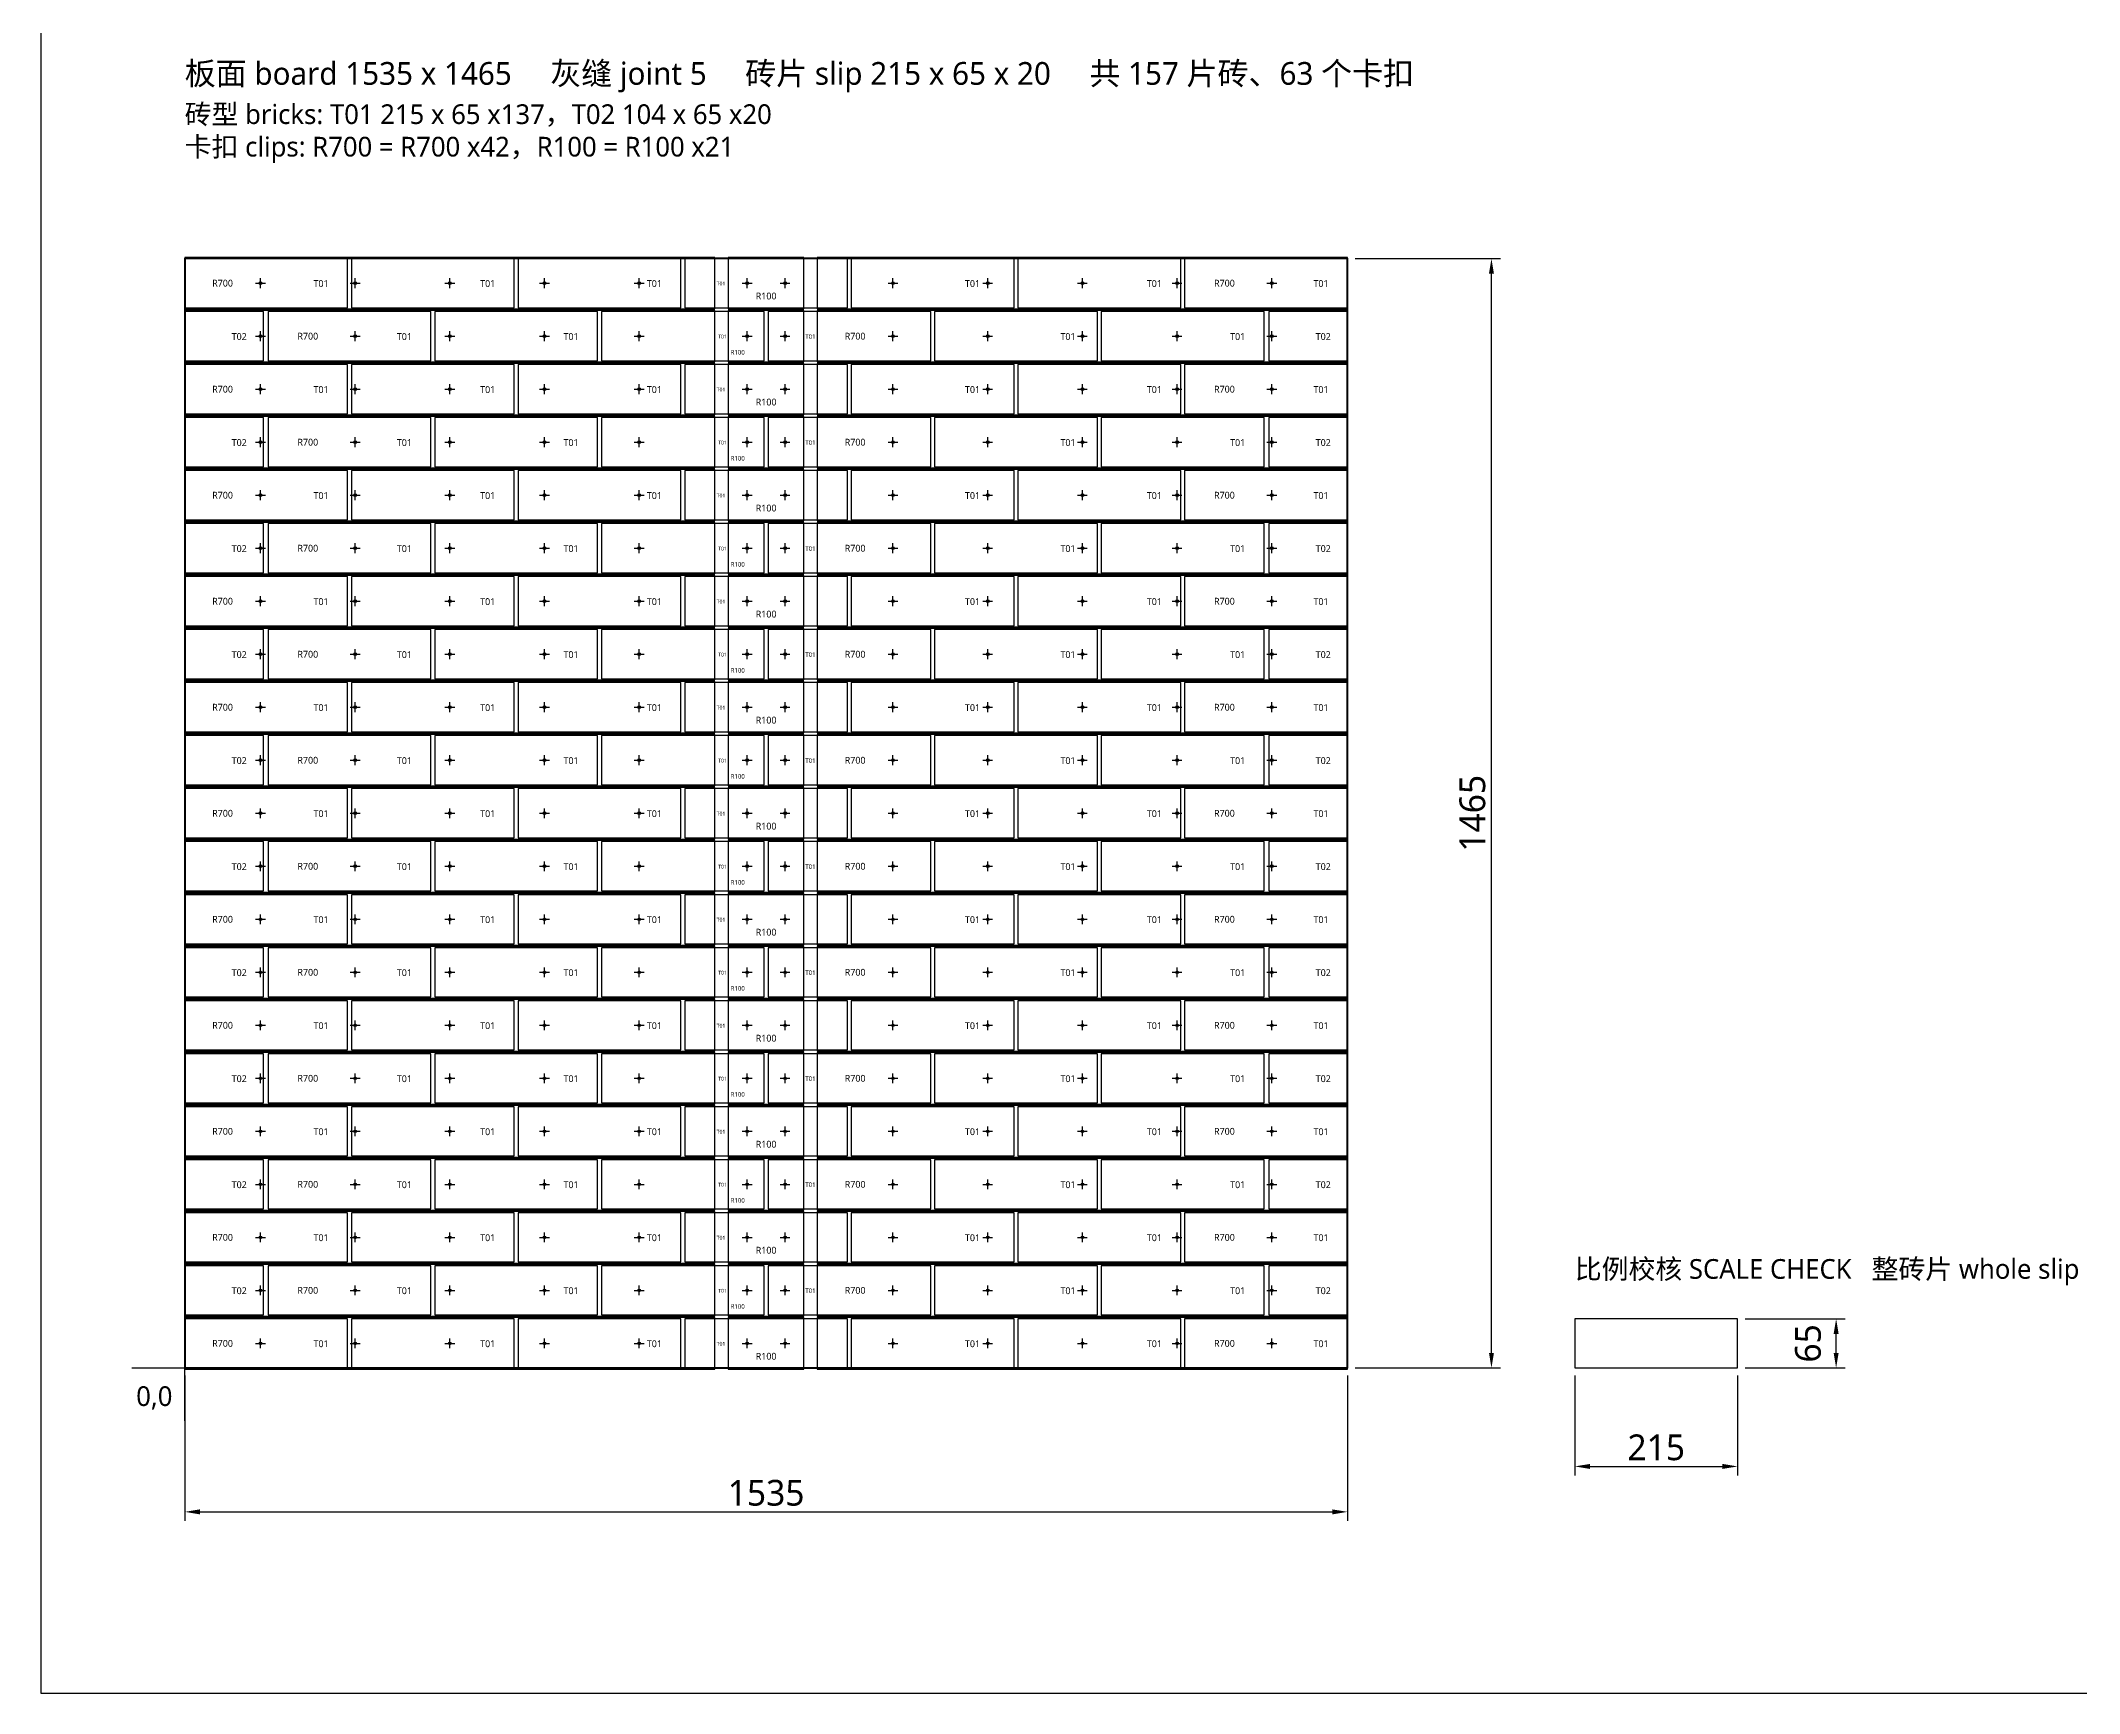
# Model space of a CAD drawing. Header units: millimetres. Extents: x -190 to 7814, y -8114 to 208.
# Drawn here: x -190 to 2501, y -8114 to -5931 of the extents above; entities that cross this region are included whole.
import ezdxf
from ezdxf.enums import TextEntityAlignment as Align

# ---------------------------------------------------------------- set-up
doc = ezdxf.new("R2010")
doc.units = ezdxf.units.MM
for name, color, linetype in [('BOARD', 7, 'Continuous'), ('BORDER', 7, 'Continuous'), ('DIM', 8, 'Continuous'), ('ORIGIN', 1, 'Continuous'), ('P7_CLIP_R100', 30, 'Continuous'), ('P7_CLIP_R700', 5, 'Continuous'), ('P7_HOLE', 1, 'Continuous'), ('P7_SLIP', 7, 'Continuous'), ('P7_TXT_B', 7, 'Continuous'), ('TITLE', 7, 'Continuous')]:
    doc.layers.add(name, color=color, linetype=linetype)
doc.styles.add('CN', font='msyh.ttc')
doc.dimstyles.new('MM', dxfattribs={"dimtxt": 34, "dimasz": 20, "dimexe": 12, "dimexo": 10, "dimgap": 8, "dimtad": 1, "dimdec": 1, "dimdsep": 46, "dimtxsty": 'CN', "dimcen": 2.5, "dimazin": 3, "dimtfac": 1, "dimtmove": 0, "dimatfit": 3})

msp = doc.modelspace()

# ---------------------------------------------------------------- linework, layer by layer
at = {"layer": 'BOARD', "lineweight": 50}
msp.add_lwpolyline([(0, -7684), (1535, -7684), (1535, -6219), (0, -6219)], close=True, dxfattribs=at)
at = {"layer": 'BORDER'}
msp.add_lwpolyline([(-190, -8113.5), (7813.67, -8113.5), (7813.67, 207.69), (-190, 207.69)], close=True, dxfattribs=at)
at = {"layer": 'DIM'}
msp.add_lwpolyline([(1835, -7684), (2050, -7684), (2050, -7619), (1835, -7619)], close=True, dxfattribs=at)
at = {"layer": 'ORIGIN'}
for p, q in [((0, -7754), (0, -7594)), ((-70, -7684), (90, -7684))]:
    msp.add_line(p, q, dxfattribs=at)
at = {"layer": 'P7_CLIP_R100'}
for points in [[(717.5, -6285.5), (817.5, -6285.5), (817.5, -6217.5), (717.5, -6217.5)], [(717.5, -6355.5), (817.5, -6355.5), (817.5, -6287.5), (717.5, -6287.5)], [(717.5, -6425.5), (817.5, -6425.5), (817.5, -6357.5), (717.5, -6357.5)], [(717.5, -6495.5), (817.5, -6495.5), (817.5, -6427.5), (717.5, -6427.5)], [(717.5, -6565.5), (817.5, -6565.5), (817.5, -6497.5), (717.5, -6497.5)], [(717.5, -6635.5), (817.5, -6635.5), (817.5, -6567.5), (717.5, -6567.5)], [(717.5, -6705.5), (817.5, -6705.5), (817.5, -6637.5), (717.5, -6637.5)], [(717.5, -6775.5), (817.5, -6775.5), (817.5, -6707.5), (717.5, -6707.5)], [(717.5, -6845.5), (817.5, -6845.5), (817.5, -6777.5), (717.5, -6777.5)], [(717.5, -6915.5), (817.5, -6915.5), (817.5, -6847.5), (717.5, -6847.5)], [(717.5, -6985.5), (817.5, -6985.5), (817.5, -6917.5), (717.5, -6917.5)], [(717.5, -7055.5), (817.5, -7055.5), (817.5, -6987.5), (717.5, -6987.5)], [(717.5, -7125.5), (817.5, -7125.5), (817.5, -7057.5), (717.5, -7057.5)], [(717.5, -7195.5), (817.5, -7195.5), (817.5, -7127.5), (717.5, -7127.5)], [(717.5, -7265.5), (817.5, -7265.5), (817.5, -7197.5), (717.5, -7197.5)], [(717.5, -7335.5), (817.5, -7335.5), (817.5, -7267.5), (717.5, -7267.5)], [(717.5, -7405.5), (817.5, -7405.5), (817.5, -7337.5), (717.5, -7337.5)], [(717.5, -7475.5), (817.5, -7475.5), (817.5, -7407.5), (717.5, -7407.5)], [(717.5, -7545.5), (817.5, -7545.5), (817.5, -7477.5), (717.5, -7477.5)], [(717.5, -7615.5), (817.5, -7615.5), (817.5, -7547.5), (717.5, -7547.5)], [(717.5, -7685.5), (817.5, -7685.5), (817.5, -7617.5), (717.5, -7617.5)]]:
    msp.add_lwpolyline(points, close=True, dxfattribs=at)
at = {"layer": 'P7_CLIP_R700'}
for points in [[(0, -6285.5), (700, -6285.5), (700, -6217.5), (0, -6217.5)], [(835, -6285.5), (1535, -6285.5), (1535, -6217.5), (835, -6217.5)], [(0, -6355.5), (700, -6355.5), (700, -6287.5), (0, -6287.5)], [(835, -6355.5), (1535, -6355.5), (1535, -6287.5), (835, -6287.5)], [(0, -6425.5), (700, -6425.5), (700, -6357.5), (0, -6357.5)], [(835, -6425.5), (1535, -6425.5), (1535, -6357.5), (835, -6357.5)], [(0, -6495.5), (700, -6495.5), (700, -6427.5), (0, -6427.5)], [(835, -6495.5), (1535, -6495.5), (1535, -6427.5), (835, -6427.5)], [(0, -6565.5), (700, -6565.5), (700, -6497.5), (0, -6497.5)], [(835, -6565.5), (1535, -6565.5), (1535, -6497.5), (835, -6497.5)], [(0, -6635.5), (700, -6635.5), (700, -6567.5), (0, -6567.5)], [(835, -6635.5), (1535, -6635.5), (1535, -6567.5), (835, -6567.5)], [(0, -6705.5), (700, -6705.5), (700, -6637.5), (0, -6637.5)], [(835, -6705.5), (1535, -6705.5), (1535, -6637.5), (835, -6637.5)], [(0, -6775.5), (700, -6775.5), (700, -6707.5), (0, -6707.5)], [(835, -6775.5), (1535, -6775.5), (1535, -6707.5), (835, -6707.5)], [(0, -6845.5), (700, -6845.5), (700, -6777.5), (0, -6777.5)], [(835, -6845.5), (1535, -6845.5), (1535, -6777.5), (835, -6777.5)], [(0, -6915.5), (700, -6915.5), (700, -6847.5), (0, -6847.5)], [(835, -6915.5), (1535, -6915.5), (1535, -6847.5), (835, -6847.5)], [(0, -6985.5), (700, -6985.5), (700, -6917.5), (0, -6917.5)], [(835, -6985.5), (1535, -6985.5), (1535, -6917.5), (835, -6917.5)], [(0, -7055.5), (700, -7055.5), (700, -6987.5), (0, -6987.5)], [(835, -7055.5), (1535, -7055.5), (1535, -6987.5), (835, -6987.5)], [(0, -7125.5), (700, -7125.5), (700, -7057.5), (0, -7057.5)], [(835, -7125.5), (1535, -7125.5), (1535, -7057.5), (835, -7057.5)], [(0, -7195.5), (700, -7195.5), (700, -7127.5), (0, -7127.5)], [(835, -7195.5), (1535, -7195.5), (1535, -7127.5), (835, -7127.5)], [(0, -7265.5), (700, -7265.5), (700, -7197.5), (0, -7197.5)], [(835, -7265.5), (1535, -7265.5), (1535, -7197.5), (835, -7197.5)], [(0, -7335.5), (700, -7335.5), (700, -7267.5), (0, -7267.5)], [(835, -7335.5), (1535, -7335.5), (1535, -7267.5), (835, -7267.5)], [(0, -7405.5), (700, -7405.5), (700, -7337.5), (0, -7337.5)], [(835, -7405.5), (1535, -7405.5), (1535, -7337.5), (835, -7337.5)], [(0, -7475.5), (700, -7475.5), (700, -7407.5), (0, -7407.5)], [(835, -7475.5), (1535, -7475.5), (1535, -7407.5), (835, -7407.5)], [(0, -7545.5), (700, -7545.5), (700, -7477.5), (0, -7477.5)], [(835, -7545.5), (1535, -7545.5), (1535, -7477.5), (835, -7477.5)], [(0, -7615.5), (700, -7615.5), (700, -7547.5), (0, -7547.5)], [(835, -7615.5), (1535, -7615.5), (1535, -7547.5), (835, -7547.5)], [(0, -7685.5), (700, -7685.5), (700, -7617.5), (0, -7617.5)], [(835, -7685.5), (1535, -7685.5), (1535, -7617.5), (835, -7617.5)]]:
    msp.add_lwpolyline(points, close=True, dxfattribs=at)
at = {"layer": 'P7_HOLE'}
for p, q in [((93.5, -6251.5), (106.5, -6251.5)), ((100, -6258), (100, -6245)), ((218.5, -6251.5), (231.5, -6251.5)), ((225, -6258), (225, -6245)), ((343.5, -6251.5), (356.5, -6251.5)), ((350, -6258), (350, -6245)), ((468.5, -6251.5), (481.5, -6251.5)), ((475, -6258), (475, -6245)), ((593.5, -6251.5), (606.5, -6251.5)), ((600, -6258), (600, -6245)), ((736, -6251.5), (749, -6251.5)), ((742.5, -6258), (742.5, -6245)), ((786, -6251.5), (799, -6251.5)), ((792.5, -6258), (792.5, -6245)), ((928.5, -6251.5), (941.5, -6251.5)), ((935, -6258), (935, -6245)), ((1053.5, -6251.5), (1066.5, -6251.5)), ((1060, -6258), (1060, -6245)), ((1178.5, -6251.5), (1191.5, -6251.5)), ((1185, -6258), (1185, -6245)), ((1303.5, -6251.5), (1316.5, -6251.5)), ((1310, -6258), (1310, -6245)), ((1428.5, -6251.5), (1441.5, -6251.5)), ((1435, -6258), (1435, -6245)), ((93.5, -6321.5), (106.5, -6321.5)), ((100, -6328), (100, -6315)), ((218.5, -6321.5), (231.5, -6321.5)), ((225, -6328), (225, -6315)), ((343.5, -6321.5), (356.5, -6321.5)), ((350, -6328), (350, -6315)), ((468.5, -6321.5), (481.5, -6321.5)), ((475, -6328), (475, -6315)), ((593.5, -6321.5), (606.5, -6321.5)), ((600, -6328), (600, -6315)), ((736, -6321.5), (749, -6321.5)), ((742.5, -6328), (742.5, -6315)), ((786, -6321.5), (799, -6321.5)), ((792.5, -6328), (792.5, -6315)), ((928.5, -6321.5), (941.5, -6321.5)), ((935, -6328), (935, -6315)), ((1053.5, -6321.5), (1066.5, -6321.5)), ((1060, -6328), (1060, -6315)), ((1178.5, -6321.5), (1191.5, -6321.5)), ((1185, -6328), (1185, -6315)), ((1303.5, -6321.5), (1316.5, -6321.5)), ((1310, -6328), (1310, -6315)), ((1428.5, -6321.5), (1441.5, -6321.5)), ((1435, -6328), (1435, -6315)), ((93.5, -6391.5), (106.5, -6391.5)), ((100, -6398), (100, -6385)), ((218.5, -6391.5), (231.5, -6391.5)), ((225, -6398), (225, -6385)), ((343.5, -6391.5), (356.5, -6391.5)), ((350, -6398), (350, -6385)), ((468.5, -6391.5), (481.5, -6391.5)), ((475, -6398), (475, -6385)), ((593.5, -6391.5), (606.5, -6391.5)), ((600, -6398), (600, -6385)), ((736, -6391.5), (749, -6391.5)), ((742.5, -6398), (742.5, -6385)), ((786, -6391.5), (799, -6391.5)), ((792.5, -6398), (792.5, -6385)), ((928.5, -6391.5), (941.5, -6391.5)), ((935, -6398), (935, -6385)), ((1053.5, -6391.5), (1066.5, -6391.5)), ((1060, -6398), (1060, -6385)), ((1178.5, -6391.5), (1191.5, -6391.5)), ((1185, -6398), (1185, -6385)), ((1303.5, -6391.5), (1316.5, -6391.5)), ((1310, -6398), (1310, -6385)), ((1428.5, -6391.5), (1441.5, -6391.5)), ((1435, -6398), (1435, -6385)), ((100, -6468), (100, -6455)), ((225, -6468), (225, -6455)), ((350, -6468), (350, -6455)), ((475, -6468), (475, -6455)), ((600, -6468), (600, -6455)), ((742.5, -6468), (742.5, -6455)), ((792.5, -6468), (792.5, -6455)), ((935, -6468), (935, -6455)), ((1060, -6468), (1060, -6455)), ((1185, -6468), (1185, -6455)), ((1310, -6468), (1310, -6455)), ((1435, -6468), (1435, -6455)), ((93.5, -6461.5), (106.5, -6461.5)), ((218.5, -6461.5), (231.5, -6461.5)), ((343.5, -6461.5), (356.5, -6461.5)), ((468.5, -6461.5), (481.5, -6461.5)), ((593.5, -6461.5), (606.5, -6461.5)), ((736, -6461.5), (749, -6461.5)), ((786, -6461.5), (799, -6461.5)), ((928.5, -6461.5), (941.5, -6461.5)), ((1053.5, -6461.5), (1066.5, -6461.5)), ((1178.5, -6461.5), (1191.5, -6461.5)), ((1303.5, -6461.5), (1316.5, -6461.5)), ((1428.5, -6461.5), (1441.5, -6461.5)), ((93.5, -6531.5), (106.5, -6531.5)), ((100, -6538), (100, -6525)), ((218.5, -6531.5), (231.5, -6531.5)), ((225, -6538), (225, -6525)), ((343.5, -6531.5), (356.5, -6531.5)), ((350, -6538), (350, -6525)), ((468.5, -6531.5), (481.5, -6531.5)), ((475, -6538), (475, -6525)), ((593.5, -6531.5), (606.5, -6531.5)), ((600, -6538), (600, -6525)), ((736, -6531.5), (749, -6531.5)), ((742.5, -6538), (742.5, -6525)), ((786, -6531.5), (799, -6531.5)), ((792.5, -6538), (792.5, -6525)), ((928.5, -6531.5), (941.5, -6531.5)), ((935, -6538), (935, -6525)), ((1053.5, -6531.5), (1066.5, -6531.5)), ((1060, -6538), (1060, -6525)), ((1178.5, -6531.5), (1191.5, -6531.5)), ((1185, -6538), (1185, -6525)), ((1303.5, -6531.5), (1316.5, -6531.5)), ((1310, -6538), (1310, -6525)), ((1428.5, -6531.5), (1441.5, -6531.5)), ((1435, -6538), (1435, -6525)), ((93.5, -6601.5), (106.5, -6601.5)), ((100, -6608), (100, -6595)), ((218.5, -6601.5), (231.5, -6601.5)), ((225, -6608), (225, -6595)), ((343.5, -6601.5), (356.5, -6601.5)), ((350, -6608), (350, -6595)), ((468.5, -6601.5), (481.5, -6601.5)), ((475, -6608), (475, -6595)), ((593.5, -6601.5), (606.5, -6601.5)), ((600, -6608), (600, -6595)), ((736, -6601.5), (749, -6601.5)), ((742.5, -6608), (742.5, -6595)), ((786, -6601.5), (799, -6601.5)), ((792.5, -6608), (792.5, -6595)), ((928.5, -6601.5), (941.5, -6601.5)), ((935, -6608), (935, -6595)), ((1053.5, -6601.5), (1066.5, -6601.5)), ((1060, -6608), (1060, -6595)), ((1178.5, -6601.5), (1191.5, -6601.5)), ((1185, -6608), (1185, -6595)), ((1303.5, -6601.5), (1316.5, -6601.5)), ((1310, -6608), (1310, -6595)), ((1428.5, -6601.5), (1441.5, -6601.5)), ((1435, -6608), (1435, -6595)), ((93.5, -6671.5), (106.5, -6671.5)), ((100, -6678), (100, -6665)), ((218.5, -6671.5), (231.5, -6671.5)), ((225, -6678), (225, -6665)), ((343.5, -6671.5), (356.5, -6671.5)), ((350, -6678), (350, -6665)), ((468.5, -6671.5), (481.5, -6671.5)), ((475, -6678), (475, -6665)), ((593.5, -6671.5), (606.5, -6671.5)), ((600, -6678), (600, -6665)), ((736, -6671.5), (749, -6671.5)), ((742.5, -6678), (742.5, -6665)), ((786, -6671.5), (799, -6671.5)), ((792.5, -6678), (792.5, -6665)), ((928.5, -6671.5), (941.5, -6671.5)), ((935, -6678), (935, -6665)), ((1053.5, -6671.5), (1066.5, -6671.5)), ((1060, -6678), (1060, -6665)), ((1178.5, -6671.5), (1191.5, -6671.5)), ((1185, -6678), (1185, -6665)), ((1303.5, -6671.5), (1316.5, -6671.5)), ((1310, -6678), (1310, -6665)), ((1428.5, -6671.5), (1441.5, -6671.5)), ((1435, -6678), (1435, -6665)), ((93.5, -6741.5), (106.5, -6741.5)), ((100, -6748), (100, -6735)), ((218.5, -6741.5), (231.5, -6741.5)), ((225, -6748), (225, -6735)), ((343.5, -6741.5), (356.5, -6741.5)), ((350, -6748), (350, -6735)), ((468.5, -6741.5), (481.5, -6741.5)), ((475, -6748), (475, -6735)), ((593.5, -6741.5), (606.5, -6741.5)), ((600, -6748), (600, -6735)), ((736, -6741.5), (749, -6741.5)), ((742.5, -6748), (742.5, -6735)), ((786, -6741.5), (799, -6741.5)), ((792.5, -6748), (792.5, -6735)), ((928.5, -6741.5), (941.5, -6741.5)), ((935, -6748), (935, -6735)), ((1053.5, -6741.5), (1066.5, -6741.5)), ((1060, -6748), (1060, -6735)), ((1178.5, -6741.5), (1191.5, -6741.5)), ((1185, -6748), (1185, -6735)), ((1303.5, -6741.5), (1316.5, -6741.5)), ((1310, -6748), (1310, -6735)), ((1428.5, -6741.5), (1441.5, -6741.5)), ((1435, -6748), (1435, -6735)), ((100, -6818), (100, -6805)), ((225, -6818), (225, -6805)), ((350, -6818), (350, -6805)), ((475, -6818), (475, -6805)), ((600, -6818), (600, -6805)), ((742.5, -6818), (742.5, -6805)), ((792.5, -6818), (792.5, -6805)), ((935, -6818), (935, -6805)), ((1060, -6818), (1060, -6805)), ((1185, -6818), (1185, -6805)), ((1310, -6818), (1310, -6805)), ((1435, -6818), (1435, -6805)), ((93.5, -6811.5), (106.5, -6811.5)), ((218.5, -6811.5), (231.5, -6811.5)), ((343.5, -6811.5), (356.5, -6811.5)), ((468.5, -6811.5), (481.5, -6811.5)), ((593.5, -6811.5), (606.5, -6811.5)), ((736, -6811.5), (749, -6811.5)), ((786, -6811.5), (799, -6811.5)), ((928.5, -6811.5), (941.5, -6811.5)), ((1053.5, -6811.5), (1066.5, -6811.5)), ((1178.5, -6811.5), (1191.5, -6811.5)), ((1303.5, -6811.5), (1316.5, -6811.5)), ((1428.5, -6811.5), (1441.5, -6811.5)), ((93.5, -6881.5), (106.5, -6881.5)), ((100, -6888), (100, -6875)), ((218.5, -6881.5), (231.5, -6881.5)), ((225, -6888), (225, -6875)), ((343.5, -6881.5), (356.5, -6881.5)), ((350, -6888), (350, -6875)), ((468.5, -6881.5), (481.5, -6881.5)), ((475, -6888), (475, -6875)), ((593.5, -6881.5), (606.5, -6881.5)), ((600, -6888), (600, -6875)), ((736, -6881.5), (749, -6881.5)), ((742.5, -6888), (742.5, -6875)), ((786, -6881.5), (799, -6881.5)), ((792.5, -6888), (792.5, -6875)), ((928.5, -6881.5), (941.5, -6881.5)), ((935, -6888), (935, -6875)), ((1053.5, -6881.5), (1066.5, -6881.5)), ((1060, -6888), (1060, -6875)), ((1178.5, -6881.5), (1191.5, -6881.5)), ((1185, -6888), (1185, -6875)), ((1303.5, -6881.5), (1316.5, -6881.5)), ((1310, -6888), (1310, -6875)), ((1428.5, -6881.5), (1441.5, -6881.5)), ((1435, -6888), (1435, -6875)), ((93.5, -6951.5), (106.5, -6951.5)), ((100, -6958), (100, -6945)), ((218.5, -6951.5), (231.5, -6951.5)), ((225, -6958), (225, -6945)), ((343.5, -6951.5), (356.5, -6951.5)), ((350, -6958), (350, -6945)), ((468.5, -6951.5), (481.5, -6951.5)), ((475, -6958), (475, -6945)), ((593.5, -6951.5), (606.5, -6951.5)), ((600, -6958), (600, -6945)), ((736, -6951.5), (749, -6951.5)), ((742.5, -6958), (742.5, -6945)), ((786, -6951.5), (799, -6951.5)), ((792.5, -6958), (792.5, -6945)), ((928.5, -6951.5), (941.5, -6951.5)), ((935, -6958), (935, -6945)), ((1053.5, -6951.5), (1066.5, -6951.5)), ((1060, -6958), (1060, -6945)), ((1178.5, -6951.5), (1191.5, -6951.5)), ((1185, -6958), (1185, -6945)), ((1303.5, -6951.5), (1316.5, -6951.5)), ((1310, -6958), (1310, -6945)), ((1428.5, -6951.5), (1441.5, -6951.5)), ((1435, -6958), (1435, -6945)), ((93.5, -7021.5), (106.5, -7021.5)), ((100, -7028), (100, -7015)), ((218.5, -7021.5), (231.5, -7021.5)), ((225, -7028), (225, -7015)), ((343.5, -7021.5), (356.5, -7021.5)), ((350, -7028), (350, -7015)), ((468.5, -7021.5), (481.5, -7021.5)), ((475, -7028), (475, -7015)), ((593.5, -7021.5), (606.5, -7021.5)), ((600, -7028), (600, -7015)), ((736, -7021.5), (749, -7021.5)), ((742.5, -7028), (742.5, -7015)), ((786, -7021.5), (799, -7021.5)), ((792.5, -7028), (792.5, -7015)), ((928.5, -7021.5), (941.5, -7021.5)), ((935, -7028), (935, -7015)), ((1053.5, -7021.5), (1066.5, -7021.5)), ((1060, -7028), (1060, -7015)), ((1178.5, -7021.5), (1191.5, -7021.5)), ((1185, -7028), (1185, -7015)), ((1303.5, -7021.5), (1316.5, -7021.5)), ((1310, -7028), (1310, -7015)), ((1428.5, -7021.5), (1441.5, -7021.5)), ((1435, -7028), (1435, -7015)), ((93.5, -7091.5), (106.5, -7091.5)), ((100, -7098), (100, -7085)), ((218.5, -7091.5), (231.5, -7091.5)), ((225, -7098), (225, -7085)), ((343.5, -7091.5), (356.5, -7091.5)), ((350, -7098), (350, -7085)), ((468.5, -7091.5), (481.5, -7091.5)), ((475, -7098), (475, -7085)), ((593.5, -7091.5), (606.5, -7091.5)), ((600, -7098), (600, -7085)), ((736, -7091.5), (749, -7091.5)), ((742.5, -7098), (742.5, -7085)), ((786, -7091.5), (799, -7091.5)), ((792.5, -7098), (792.5, -7085)), ((928.5, -7091.5), (941.5, -7091.5)), ((935, -7098), (935, -7085)), ((1053.5, -7091.5), (1066.5, -7091.5)), ((1060, -7098), (1060, -7085)), ((1178.5, -7091.5), (1191.5, -7091.5)), ((1185, -7098), (1185, -7085)), ((1303.5, -7091.5), (1316.5, -7091.5)), ((1310, -7098), (1310, -7085)), ((1428.5, -7091.5), (1441.5, -7091.5)), ((1435, -7098), (1435, -7085)), ((100, -7168), (100, -7155)), ((225, -7168), (225, -7155)), ((350, -7168), (350, -7155)), ((475, -7168), (475, -7155)), ((600, -7168), (600, -7155)), ((742.5, -7168), (742.5, -7155)), ((792.5, -7168), (792.5, -7155)), ((935, -7168), (935, -7155)), ((1060, -7168), (1060, -7155)), ((1185, -7168), (1185, -7155)), ((1310, -7168), (1310, -7155)), ((1435, -7168), (1435, -7155)), ((93.5, -7161.5), (106.5, -7161.5)), ((218.5, -7161.5), (231.5, -7161.5)), ((343.5, -7161.5), (356.5, -7161.5)), ((468.5, -7161.5), (481.5, -7161.5)), ((593.5, -7161.5), (606.5, -7161.5)), ((736, -7161.5), (749, -7161.5)), ((786, -7161.5), (799, -7161.5)), ((928.5, -7161.5), (941.5, -7161.5)), ((1053.5, -7161.5), (1066.5, -7161.5)), ((1178.5, -7161.5), (1191.5, -7161.5)), ((1303.5, -7161.5), (1316.5, -7161.5)), ((1428.5, -7161.5), (1441.5, -7161.5)), ((93.5, -7231.5), (106.5, -7231.5)), ((100, -7238), (100, -7225)), ((218.5, -7231.5), (231.5, -7231.5)), ((225, -7238), (225, -7225)), ((343.5, -7231.5), (356.5, -7231.5)), ((350, -7238), (350, -7225)), ((468.5, -7231.5), (481.5, -7231.5)), ((475, -7238), (475, -7225)), ((593.5, -7231.5), (606.5, -7231.5)), ((600, -7238), (600, -7225)), ((736, -7231.5), (749, -7231.5)), ((742.5, -7238), (742.5, -7225)), ((786, -7231.5), (799, -7231.5)), ((792.5, -7238), (792.5, -7225)), ((928.5, -7231.5), (941.5, -7231.5)), ((935, -7238), (935, -7225)), ((1053.5, -7231.5), (1066.5, -7231.5)), ((1060, -7238), (1060, -7225)), ((1178.5, -7231.5), (1191.5, -7231.5)), ((1185, -7238), (1185, -7225)), ((1303.5, -7231.5), (1316.5, -7231.5)), ((1310, -7238), (1310, -7225)), ((1428.5, -7231.5), (1441.5, -7231.5)), ((1435, -7238), (1435, -7225)), ((93.5, -7301.5), (106.5, -7301.5)), ((100, -7308), (100, -7295)), ((218.5, -7301.5), (231.5, -7301.5)), ((225, -7308), (225, -7295)), ((343.5, -7301.5), (356.5, -7301.5)), ((350, -7308), (350, -7295)), ((468.5, -7301.5), (481.5, -7301.5)), ((475, -7308), (475, -7295)), ((593.5, -7301.5), (606.5, -7301.5)), ((600, -7308), (600, -7295)), ((736, -7301.5), (749, -7301.5)), ((742.5, -7308), (742.5, -7295)), ((786, -7301.5), (799, -7301.5)), ((792.5, -7308), (792.5, -7295)), ((928.5, -7301.5), (941.5, -7301.5)), ((935, -7308), (935, -7295)), ((1053.5, -7301.5), (1066.5, -7301.5)), ((1060, -7308), (1060, -7295)), ((1178.5, -7301.5), (1191.5, -7301.5)), ((1185, -7308), (1185, -7295)), ((1303.5, -7301.5), (1316.5, -7301.5)), ((1310, -7308), (1310, -7295)), ((1428.5, -7301.5), (1441.5, -7301.5)), ((1435, -7308), (1435, -7295)), ((93.5, -7371.5), (106.5, -7371.5)), ((100, -7378), (100, -7365)), ((218.5, -7371.5), (231.5, -7371.5)), ((225, -7378), (225, -7365)), ((343.5, -7371.5), (356.5, -7371.5)), ((350, -7378), (350, -7365)), ((468.5, -7371.5), (481.5, -7371.5)), ((475, -7378), (475, -7365)), ((593.5, -7371.5), (606.5, -7371.5)), ((600, -7378), (600, -7365)), ((736, -7371.5), (749, -7371.5)), ((742.5, -7378), (742.5, -7365)), ((786, -7371.5), (799, -7371.5)), ((792.5, -7378), (792.5, -7365)), ((928.5, -7371.5), (941.5, -7371.5)), ((935, -7378), (935, -7365)), ((1053.5, -7371.5), (1066.5, -7371.5)), ((1060, -7378), (1060, -7365)), ((1178.5, -7371.5), (1191.5, -7371.5)), ((1185, -7378), (1185, -7365)), ((1303.5, -7371.5), (1316.5, -7371.5)), ((1310, -7378), (1310, -7365)), ((1428.5, -7371.5), (1441.5, -7371.5)), ((1435, -7378), (1435, -7365)), ((93.5, -7441.5), (106.5, -7441.5)), ((100, -7448), (100, -7435)), ((218.5, -7441.5), (231.5, -7441.5)), ((225, -7448), (225, -7435)), ((343.5, -7441.5), (356.5, -7441.5)), ((350, -7448), (350, -7435)), ((468.5, -7441.5), (481.5, -7441.5)), ((475, -7448), (475, -7435)), ((593.5, -7441.5), (606.5, -7441.5)), ((600, -7448), (600, -7435)), ((736, -7441.5), (749, -7441.5)), ((742.5, -7448), (742.5, -7435)), ((786, -7441.5), (799, -7441.5)), ((792.5, -7448), (792.5, -7435)), ((928.5, -7441.5), (941.5, -7441.5)), ((935, -7448), (935, -7435)), ((1053.5, -7441.5), (1066.5, -7441.5)), ((1060, -7448), (1060, -7435)), ((1178.5, -7441.5), (1191.5, -7441.5)), ((1185, -7448), (1185, -7435)), ((1303.5, -7441.5), (1316.5, -7441.5)), ((1310, -7448), (1310, -7435)), ((1428.5, -7441.5), (1441.5, -7441.5)), ((1435, -7448), (1435, -7435)), ((100, -7518), (100, -7505)), ((225, -7518), (225, -7505)), ((350, -7518), (350, -7505)), ((475, -7518), (475, -7505)), ((600, -7518), (600, -7505)), ((742.5, -7518), (742.5, -7505)), ((792.5, -7518), (792.5, -7505)), ((935, -7518), (935, -7505)), ((1060, -7518), (1060, -7505)), ((1185, -7518), (1185, -7505)), ((1310, -7518), (1310, -7505)), ((1435, -7518), (1435, -7505)), ((93.5, -7511.5), (106.5, -7511.5)), ((218.5, -7511.5), (231.5, -7511.5)), ((343.5, -7511.5), (356.5, -7511.5)), ((468.5, -7511.5), (481.5, -7511.5)), ((593.5, -7511.5), (606.5, -7511.5)), ((736, -7511.5), (749, -7511.5)), ((786, -7511.5), (799, -7511.5)), ((928.5, -7511.5), (941.5, -7511.5)), ((1053.5, -7511.5), (1066.5, -7511.5)), ((1178.5, -7511.5), (1191.5, -7511.5)), ((1303.5, -7511.5), (1316.5, -7511.5)), ((1428.5, -7511.5), (1441.5, -7511.5)), ((93.5, -7581.5), (106.5, -7581.5)), ((100, -7588), (100, -7575)), ((218.5, -7581.5), (231.5, -7581.5)), ((225, -7588), (225, -7575)), ((343.5, -7581.5), (356.5, -7581.5)), ((350, -7588), (350, -7575)), ((468.5, -7581.5), (481.5, -7581.5)), ((475, -7588), (475, -7575)), ((593.5, -7581.5), (606.5, -7581.5)), ((600, -7588), (600, -7575)), ((736, -7581.5), (749, -7581.5)), ((742.5, -7588), (742.5, -7575)), ((786, -7581.5), (799, -7581.5)), ((792.5, -7588), (792.5, -7575)), ((928.5, -7581.5), (941.5, -7581.5)), ((935, -7588), (935, -7575)), ((1053.5, -7581.5), (1066.5, -7581.5)), ((1060, -7588), (1060, -7575)), ((1178.5, -7581.5), (1191.5, -7581.5)), ((1185, -7588), (1185, -7575)), ((1303.5, -7581.5), (1316.5, -7581.5)), ((1310, -7588), (1310, -7575)), ((1428.5, -7581.5), (1441.5, -7581.5)), ((1435, -7588), (1435, -7575)), ((93.5, -7651.5), (106.5, -7651.5)), ((100, -7658), (100, -7645)), ((218.5, -7651.5), (231.5, -7651.5)), ((225, -7658), (225, -7645)), ((343.5, -7651.5), (356.5, -7651.5)), ((350, -7658), (350, -7645)), ((468.5, -7651.5), (481.5, -7651.5)), ((475, -7658), (475, -7645)), ((593.5, -7651.5), (606.5, -7651.5)), ((600, -7658), (600, -7645)), ((736, -7651.5), (749, -7651.5)), ((742.5, -7658), (742.5, -7645)), ((786, -7651.5), (799, -7651.5)), ((792.5, -7658), (792.5, -7645)), ((928.5, -7651.5), (941.5, -7651.5)), ((935, -7658), (935, -7645)), ((1053.5, -7651.5), (1066.5, -7651.5)), ((1060, -7658), (1060, -7645)), ((1178.5, -7651.5), (1191.5, -7651.5)), ((1185, -7658), (1185, -7645)), ((1303.5, -7651.5), (1316.5, -7651.5)), ((1310, -7658), (1310, -7645)), ((1428.5, -7651.5), (1441.5, -7651.5)), ((1435, -7658), (1435, -7645))]:
    msp.add_line(p, q, dxfattribs=at)
for centre in [(100, -6251.5), (225, -6251.5), (350, -6251.5), (475, -6251.5), (600, -6251.5), (742.5, -6251.5), (792.5, -6251.5), (935, -6251.5), (1060, -6251.5), (1185, -6251.5), (1310, -6251.5), (1435, -6251.5), (100, -6321.5), (225, -6321.5), (350, -6321.5), (475, -6321.5), (600, -6321.5), (742.5, -6321.5), (792.5, -6321.5), (935, -6321.5), (1060, -6321.5), (1185, -6321.5), (1310, -6321.5), (1435, -6321.5), (100, -6391.5), (225, -6391.5), (350, -6391.5), (475, -6391.5), (600, -6391.5), (742.5, -6391.5), (792.5, -6391.5), (935, -6391.5), (1060, -6391.5), (1185, -6391.5), (1310, -6391.5), (1435, -6391.5), (100, -6461.5), (225, -6461.5), (350, -6461.5), (475, -6461.5), (600, -6461.5), (742.5, -6461.5), (792.5, -6461.5), (935, -6461.5), (1060, -6461.5), (1185, -6461.5), (1310, -6461.5), (1435, -6461.5), (100, -6531.5), (225, -6531.5), (350, -6531.5), (475, -6531.5), (600, -6531.5), (742.5, -6531.5), (792.5, -6531.5), (935, -6531.5), (1060, -6531.5), (1185, -6531.5), (1310, -6531.5), (1435, -6531.5), (100, -6601.5), (225, -6601.5), (350, -6601.5), (475, -6601.5), (600, -6601.5), (742.5, -6601.5), (792.5, -6601.5), (935, -6601.5), (1060, -6601.5), (1185, -6601.5), (1310, -6601.5), (1435, -6601.5), (100, -6671.5), (225, -6671.5), (350, -6671.5), (475, -6671.5), (600, -6671.5), (742.5, -6671.5), (792.5, -6671.5), (935, -6671.5), (1060, -6671.5), (1185, -6671.5), (1310, -6671.5), (1435, -6671.5), (100, -6741.5), (225, -6741.5), (350, -6741.5), (475, -6741.5), (600, -6741.5), (742.5, -6741.5), (792.5, -6741.5), (935, -6741.5), (1060, -6741.5), (1185, -6741.5), (1310, -6741.5), (1435, -6741.5), (100, -6811.5), (225, -6811.5), (350, -6811.5), (475, -6811.5), (600, -6811.5), (742.5, -6811.5), (792.5, -6811.5), (935, -6811.5), (1060, -6811.5), (1185, -6811.5), (1310, -6811.5), (1435, -6811.5), (100, -6881.5), (225, -6881.5), (350, -6881.5), (475, -6881.5), (600, -6881.5), (742.5, -6881.5), (792.5, -6881.5), (935, -6881.5), (1060, -6881.5), (1185, -6881.5), (1310, -6881.5), (1435, -6881.5), (100, -6951.5), (225, -6951.5), (350, -6951.5), (475, -6951.5), (600, -6951.5), (742.5, -6951.5), (792.5, -6951.5), (935, -6951.5), (1060, -6951.5), (1185, -6951.5), (1310, -6951.5), (1435, -6951.5), (100, -7021.5), (225, -7021.5), (350, -7021.5), (475, -7021.5), (600, -7021.5), (742.5, -7021.5), (792.5, -7021.5), (935, -7021.5), (1060, -7021.5), (1185, -7021.5), (1310, -7021.5), (1435, -7021.5), (100, -7091.5), (225, -7091.5), (350, -7091.5), (475, -7091.5), (600, -7091.5), (742.5, -7091.5), (792.5, -7091.5), (935, -7091.5), (1060, -7091.5), (1185, -7091.5), (1310, -7091.5), (1435, -7091.5), (100, -7161.5), (225, -7161.5), (350, -7161.5), (475, -7161.5), (600, -7161.5), (742.5, -7161.5), (792.5, -7161.5), (935, -7161.5), (1060, -7161.5), (1185, -7161.5), (1310, -7161.5), (1435, -7161.5), (100, -7231.5), (225, -7231.5), (350, -7231.5), (475, -7231.5), (600, -7231.5), (742.5, -7231.5), (792.5, -7231.5), (935, -7231.5), (1060, -7231.5), (1185, -7231.5), (1310, -7231.5), (1435, -7231.5), (100, -7301.5), (225, -7301.5), (350, -7301.5), (475, -7301.5), (600, -7301.5), (742.5, -7301.5), (792.5, -7301.5), (935, -7301.5), (1060, -7301.5), (1185, -7301.5), (1310, -7301.5), (1435, -7301.5), (100, -7371.5), (225, -7371.5), (350, -7371.5), (475, -7371.5), (600, -7371.5), (742.5, -7371.5), (792.5, -7371.5), (935, -7371.5), (1060, -7371.5), (1185, -7371.5), (1310, -7371.5), (1435, -7371.5), (100, -7441.5), (225, -7441.5), (350, -7441.5), (475, -7441.5), (600, -7441.5), (742.5, -7441.5), (792.5, -7441.5), (935, -7441.5), (1060, -7441.5), (1185, -7441.5), (1310, -7441.5), (1435, -7441.5), (100, -7511.5), (225, -7511.5), (350, -7511.5), (475, -7511.5), (600, -7511.5), (742.5, -7511.5), (792.5, -7511.5), (935, -7511.5), (1060, -7511.5), (1185, -7511.5), (1310, -7511.5), (1435, -7511.5), (100, -7581.5), (225, -7581.5), (350, -7581.5), (475, -7581.5), (600, -7581.5), (742.5, -7581.5), (792.5, -7581.5), (935, -7581.5), (1060, -7581.5), (1185, -7581.5), (1310, -7581.5), (1435, -7581.5), (100, -7651.5), (225, -7651.5), (350, -7651.5), (475, -7651.5), (600, -7651.5), (742.5, -7651.5), (792.5, -7651.5), (935, -7651.5), (1060, -7651.5), (1185, -7651.5), (1310, -7651.5), (1435, -7651.5)]:
    msp.add_circle(centre, 1.75, dxfattribs=at)
at = {"layer": 'P7_SLIP'}
for points in [[(0, -6284), (215, -6284), (215, -6219), (0, -6219)], [(220, -6284), (435, -6284), (435, -6219), (220, -6219)], [(440, -6284), (655, -6284), (655, -6219), (440, -6219)], [(660, -6284), (875, -6284), (875, -6219), (660, -6219)], [(880, -6284), (1095, -6284), (1095, -6219), (880, -6219)], [(1100, -6284), (1315, -6284), (1315, -6219), (1100, -6219)], [(1320, -6284), (1535, -6284), (1535, -6219), (1320, -6219)], [(0, -6354), (104, -6354), (104, -6289), (0, -6289)], [(110, -6354), (325, -6354), (325, -6289), (110, -6289)], [(330, -6354), (545, -6354), (545, -6289), (330, -6289)], [(550, -6354), (765, -6354), (765, -6289), (550, -6289)], [(770, -6354), (985, -6354), (985, -6289), (770, -6289)], [(990, -6354), (1205, -6354), (1205, -6289), (990, -6289)], [(1210, -6354), (1425, -6354), (1425, -6289), (1210, -6289)], [(1431, -6354), (1535, -6354), (1535, -6289), (1431, -6289)], [(0, -6424), (215, -6424), (215, -6359), (0, -6359)], [(220, -6424), (435, -6424), (435, -6359), (220, -6359)], [(440, -6424), (655, -6424), (655, -6359), (440, -6359)], [(660, -6424), (875, -6424), (875, -6359), (660, -6359)], [(880, -6424), (1095, -6424), (1095, -6359), (880, -6359)], [(1100, -6424), (1315, -6424), (1315, -6359), (1100, -6359)], [(1320, -6424), (1535, -6424), (1535, -6359), (1320, -6359)], [(0, -6494), (104, -6494), (104, -6429), (0, -6429)], [(110, -6494), (325, -6494), (325, -6429), (110, -6429)], [(330, -6494), (545, -6494), (545, -6429), (330, -6429)], [(550, -6494), (765, -6494), (765, -6429), (550, -6429)], [(770, -6494), (985, -6494), (985, -6429), (770, -6429)], [(990, -6494), (1205, -6494), (1205, -6429), (990, -6429)], [(1210, -6494), (1425, -6494), (1425, -6429), (1210, -6429)], [(1431, -6494), (1535, -6494), (1535, -6429), (1431, -6429)], [(0, -6564), (215, -6564), (215, -6499), (0, -6499)], [(220, -6564), (435, -6564), (435, -6499), (220, -6499)], [(440, -6564), (655, -6564), (655, -6499), (440, -6499)], [(660, -6564), (875, -6564), (875, -6499), (660, -6499)], [(880, -6564), (1095, -6564), (1095, -6499), (880, -6499)], [(1100, -6564), (1315, -6564), (1315, -6499), (1100, -6499)], [(1320, -6564), (1535, -6564), (1535, -6499), (1320, -6499)], [(0, -6634), (104, -6634), (104, -6569), (0, -6569)], [(110, -6634), (325, -6634), (325, -6569), (110, -6569)], [(330, -6634), (545, -6634), (545, -6569), (330, -6569)], [(550, -6634), (765, -6634), (765, -6569), (550, -6569)], [(770, -6634), (985, -6634), (985, -6569), (770, -6569)], [(990, -6634), (1205, -6634), (1205, -6569), (990, -6569)], [(1210, -6634), (1425, -6634), (1425, -6569), (1210, -6569)], [(1431, -6634), (1535, -6634), (1535, -6569), (1431, -6569)], [(0, -6704), (215, -6704), (215, -6639), (0, -6639)], [(220, -6704), (435, -6704), (435, -6639), (220, -6639)], [(440, -6704), (655, -6704), (655, -6639), (440, -6639)], [(660, -6704), (875, -6704), (875, -6639), (660, -6639)], [(880, -6704), (1095, -6704), (1095, -6639), (880, -6639)], [(1100, -6704), (1315, -6704), (1315, -6639), (1100, -6639)], [(1320, -6704), (1535, -6704), (1535, -6639), (1320, -6639)], [(0, -6774), (104, -6774), (104, -6709), (0, -6709)], [(110, -6774), (325, -6774), (325, -6709), (110, -6709)], [(330, -6774), (545, -6774), (545, -6709), (330, -6709)], [(550, -6774), (765, -6774), (765, -6709), (550, -6709)], [(770, -6774), (985, -6774), (985, -6709), (770, -6709)], [(990, -6774), (1205, -6774), (1205, -6709), (990, -6709)], [(1210, -6774), (1425, -6774), (1425, -6709), (1210, -6709)], [(1431, -6774), (1535, -6774), (1535, -6709), (1431, -6709)], [(0, -6844), (215, -6844), (215, -6779), (0, -6779)], [(220, -6844), (435, -6844), (435, -6779), (220, -6779)], [(440, -6844), (655, -6844), (655, -6779), (440, -6779)], [(660, -6844), (875, -6844), (875, -6779), (660, -6779)], [(880, -6844), (1095, -6844), (1095, -6779), (880, -6779)], [(1100, -6844), (1315, -6844), (1315, -6779), (1100, -6779)], [(1320, -6844), (1535, -6844), (1535, -6779), (1320, -6779)], [(0, -6914), (104, -6914), (104, -6849), (0, -6849)], [(110, -6914), (325, -6914), (325, -6849), (110, -6849)], [(330, -6914), (545, -6914), (545, -6849), (330, -6849)], [(550, -6914), (765, -6914), (765, -6849), (550, -6849)], [(770, -6914), (985, -6914), (985, -6849), (770, -6849)], [(990, -6914), (1205, -6914), (1205, -6849), (990, -6849)], [(1210, -6914), (1425, -6914), (1425, -6849), (1210, -6849)], [(1431, -6914), (1535, -6914), (1535, -6849), (1431, -6849)], [(0, -6984), (215, -6984), (215, -6919), (0, -6919)], [(220, -6984), (435, -6984), (435, -6919), (220, -6919)], [(440, -6984), (655, -6984), (655, -6919), (440, -6919)], [(660, -6984), (875, -6984), (875, -6919), (660, -6919)], [(880, -6984), (1095, -6984), (1095, -6919), (880, -6919)], [(1100, -6984), (1315, -6984), (1315, -6919), (1100, -6919)], [(1320, -6984), (1535, -6984), (1535, -6919), (1320, -6919)], [(0, -7054), (104, -7054), (104, -6989), (0, -6989)], [(110, -7054), (325, -7054), (325, -6989), (110, -6989)], [(330, -7054), (545, -7054), (545, -6989), (330, -6989)], [(550, -7054), (765, -7054), (765, -6989), (550, -6989)], [(770, -7054), (985, -7054), (985, -6989), (770, -6989)], [(990, -7054), (1205, -7054), (1205, -6989), (990, -6989)], [(1210, -7054), (1425, -7054), (1425, -6989), (1210, -6989)], [(1431, -7054), (1535, -7054), (1535, -6989), (1431, -6989)], [(0, -7124), (215, -7124), (215, -7059), (0, -7059)], [(220, -7124), (435, -7124), (435, -7059), (220, -7059)], [(440, -7124), (655, -7124), (655, -7059), (440, -7059)], [(660, -7124), (875, -7124), (875, -7059), (660, -7059)], [(880, -7124), (1095, -7124), (1095, -7059), (880, -7059)], [(1100, -7124), (1315, -7124), (1315, -7059), (1100, -7059)], [(1320, -7124), (1535, -7124), (1535, -7059), (1320, -7059)], [(0, -7194), (104, -7194), (104, -7129), (0, -7129)], [(110, -7194), (325, -7194), (325, -7129), (110, -7129)], [(330, -7194), (545, -7194), (545, -7129), (330, -7129)], [(550, -7194), (765, -7194), (765, -7129), (550, -7129)], [(770, -7194), (985, -7194), (985, -7129), (770, -7129)], [(990, -7194), (1205, -7194), (1205, -7129), (990, -7129)], [(1210, -7194), (1425, -7194), (1425, -7129), (1210, -7129)], [(1431, -7194), (1535, -7194), (1535, -7129), (1431, -7129)], [(0, -7264), (215, -7264), (215, -7199), (0, -7199)], [(220, -7264), (435, -7264), (435, -7199), (220, -7199)], [(440, -7264), (655, -7264), (655, -7199), (440, -7199)], [(660, -7264), (875, -7264), (875, -7199), (660, -7199)], [(880, -7264), (1095, -7264), (1095, -7199), (880, -7199)], [(1100, -7264), (1315, -7264), (1315, -7199), (1100, -7199)], [(1320, -7264), (1535, -7264), (1535, -7199), (1320, -7199)], [(0, -7334), (104, -7334), (104, -7269), (0, -7269)], [(110, -7334), (325, -7334), (325, -7269), (110, -7269)], [(330, -7334), (545, -7334), (545, -7269), (330, -7269)], [(550, -7334), (765, -7334), (765, -7269), (550, -7269)], [(770, -7334), (985, -7334), (985, -7269), (770, -7269)], [(990, -7334), (1205, -7334), (1205, -7269), (990, -7269)], [(1210, -7334), (1425, -7334), (1425, -7269), (1210, -7269)], [(1431, -7334), (1535, -7334), (1535, -7269), (1431, -7269)], [(0, -7404), (215, -7404), (215, -7339), (0, -7339)], [(220, -7404), (435, -7404), (435, -7339), (220, -7339)], [(440, -7404), (655, -7404), (655, -7339), (440, -7339)], [(660, -7404), (875, -7404), (875, -7339), (660, -7339)], [(880, -7404), (1095, -7404), (1095, -7339), (880, -7339)], [(1100, -7404), (1315, -7404), (1315, -7339), (1100, -7339)], [(1320, -7404), (1535, -7404), (1535, -7339), (1320, -7339)], [(0, -7474), (104, -7474), (104, -7409), (0, -7409)], [(110, -7474), (325, -7474), (325, -7409), (110, -7409)], [(330, -7474), (545, -7474), (545, -7409), (330, -7409)], [(550, -7474), (765, -7474), (765, -7409), (550, -7409)], [(770, -7474), (985, -7474), (985, -7409), (770, -7409)], [(990, -7474), (1205, -7474), (1205, -7409), (990, -7409)], [(1210, -7474), (1425, -7474), (1425, -7409), (1210, -7409)], [(1431, -7474), (1535, -7474), (1535, -7409), (1431, -7409)], [(0, -7544), (215, -7544), (215, -7479), (0, -7479)], [(220, -7544), (435, -7544), (435, -7479), (220, -7479)], [(440, -7544), (655, -7544), (655, -7479), (440, -7479)], [(660, -7544), (875, -7544), (875, -7479), (660, -7479)], [(880, -7544), (1095, -7544), (1095, -7479), (880, -7479)], [(1100, -7544), (1315, -7544), (1315, -7479), (1100, -7479)], [(1320, -7544), (1535, -7544), (1535, -7479), (1320, -7479)], [(0, -7614), (104, -7614), (104, -7549), (0, -7549)], [(110, -7614), (325, -7614), (325, -7549), (110, -7549)], [(330, -7614), (545, -7614), (545, -7549), (330, -7549)], [(550, -7614), (765, -7614), (765, -7549), (550, -7549)], [(770, -7614), (985, -7614), (985, -7549), (770, -7549)], [(990, -7614), (1205, -7614), (1205, -7549), (990, -7549)], [(1210, -7614), (1425, -7614), (1425, -7549), (1210, -7549)], [(1431, -7614), (1535, -7614), (1535, -7549), (1431, -7549)], [(0, -7684), (215, -7684), (215, -7619), (0, -7619)], [(220, -7684), (435, -7684), (435, -7619), (220, -7619)], [(440, -7684), (655, -7684), (655, -7619), (440, -7619)], [(660, -7684), (875, -7684), (875, -7619), (660, -7619)], [(880, -7684), (1095, -7684), (1095, -7619), (880, -7619)], [(1100, -7684), (1315, -7684), (1315, -7619), (1100, -7619)], [(1320, -7684), (1535, -7684), (1535, -7619), (1320, -7619)]]:
    msp.add_lwpolyline(points, close=True, dxfattribs=at)

# ---------------------------------------------------------------- texts
at = {"layer": 'DIM', "style": 'CN'}
msp.add_text('比例校核 SCALE CHECK   整砖片 whole slip', height=26, dxfattribs=at).set_placement((1835, -7574), align=Align.BOTTOM_LEFT)
at = {"layer": 'ORIGIN', "style": 'CN'}
msp.add_text('0,0', height=26, dxfattribs=at).set_placement((-64, -7742), align=Align.BOTTOM_LEFT)
at = {"layer": 'P7_CLIP_R100', "style": 'CN'}
for height, p in [(9, (767.5, -6268.5)), (6, (730, -6342.75)), (9, (767.5, -6408.5)), (6, (730, -6482.75)), (9, (767.5, -6548.5)), (6, (730, -6622.75)), (9, (767.5, -6688.5)), (6, (730, -6762.75)), (9, (767.5, -6828.5)), (6, (730, -6902.75)), (9, (767.5, -6968.5)), (6, (730, -7042.75)), (9, (767.5, -7108.5)), (6, (730, -7182.75)), (9, (767.5, -7248.5)), (6, (730, -7322.75)), (9, (767.5, -7388.5)), (6, (730, -7462.75)), (9, (767.5, -7528.5)), (6, (730, -7602.75)), (9, (767.5, -7668.5))]:
    msp.add_text('R100', height=height, dxfattribs=at).set_placement(p, align=Align.MIDDLE_CENTER)
at = {"layer": 'P7_CLIP_R700', "style": 'CN'}
for p in [(50, -6251.5), (1372.5, -6251.5), (162.5, -6321.5), (885, -6321.5), (50, -6391.5), (1372.5, -6391.5), (162.5, -6461.5), (885, -6461.5), (50, -6531.5), (1372.5, -6531.5), (162.5, -6601.5), (885, -6601.5), (50, -6671.5), (1372.5, -6671.5), (162.5, -6741.5), (885, -6741.5), (50, -6811.5), (1372.5, -6811.5), (162.5, -6881.5), (885, -6881.5), (50, -6951.5), (1372.5, -6951.5), (162.5, -7021.5), (885, -7021.5), (50, -7091.5), (1372.5, -7091.5), (162.5, -7161.5), (885, -7161.5), (50, -7231.5), (1372.5, -7231.5), (162.5, -7301.5), (885, -7301.5), (50, -7371.5), (1372.5, -7371.5), (162.5, -7441.5), (885, -7441.5), (50, -7511.5), (1372.5, -7511.5), (162.5, -7581.5), (885, -7581.5), (50, -7651.5), (1372.5, -7651.5)]:
    msp.add_text('R700', height=9, dxfattribs=at).set_placement(p, align=Align.MIDDLE_CENTER)
at = {"layer": 'P7_TXT_B', "style": 'CN'}
for s, height, p in [('T01', 9, (180, -6252)), ('T01', 9, (400, -6252)), ('T01', 9, (620, -6252)), ('T01', 5, (708, -6252)), ('T01', 9, (1040, -6252)), ('T01', 9, (1280, -6252)), ('T01', 9, (1500, -6252)), ('T02', 9, (72, -6322)), ('T01', 9, (290, -6322)), ('T01', 9, (510, -6322)), ('T01', 5, (710, -6322)), ('T01', 6, (826, -6322)), ('T01', 9, (1166, -6322)), ('T01', 9, (1390, -6322)), ('T02', 9, (1503, -6322)), ('T01', 9, (180, -6392)), ('T01', 9, (400, -6392)), ('T01', 9, (620, -6392)), ('T01', 5, (708, -6392)), ('T01', 9, (1040, -6392)), ('T01', 9, (1280, -6392)), ('T01', 9, (1500, -6392)), ('T02', 9, (72, -6462)), ('T01', 9, (290, -6462)), ('T01', 9, (510, -6462)), ('T01', 9, (1166, -6462)), ('T01', 9, (1390, -6462)), ('T02', 9, (1503, -6462)), ('T01', 5, (710, -6462)), ('T01', 6, (826, -6462)), ('T01', 9, (180, -6532)), ('T01', 9, (400, -6532)), ('T01', 9, (620, -6532)), ('T01', 5, (708, -6532)), ('T01', 9, (1040, -6532)), ('T01', 9, (1280, -6532)), ('T01', 9, (1500, -6532)), ('T02', 9, (72, -6602)), ('T01', 9, (290, -6602)), ('T01', 9, (510, -6602)), ('T01', 5, (710, -6602)), ('T01', 6, (826, -6602)), ('T01', 9, (1166, -6602)), ('T01', 9, (1390, -6602)), ('T02', 9, (1503, -6602)), ('T01', 9, (180, -6672)), ('T01', 9, (400, -6672)), ('T01', 9, (620, -6672)), ('T01', 5, (708, -6672)), ('T01', 9, (1040, -6672)), ('T01', 9, (1280, -6672)), ('T01', 9, (1500, -6672)), ('T02', 9, (72, -6742)), ('T01', 9, (290, -6742)), ('T01', 9, (510, -6742)), ('T01', 5, (710, -6742)), ('T01', 6, (826, -6742)), ('T01', 9, (1166, -6742)), ('T01', 9, (1390, -6742)), ('T02', 9, (1503, -6742)), ('T01', 9, (180, -6812)), ('T01', 9, (400, -6812)), ('T01', 9, (620, -6812)), ('T01', 9, (1040, -6812)), ('T01', 9, (1280, -6812)), ('T01', 9, (1500, -6812)), ('T01', 5, (708, -6812)), ('T02', 9, (72, -6882)), ('T01', 9, (290, -6882)), ('T01', 9, (510, -6882)), ('T01', 5, (710, -6882)), ('T01', 6, (826, -6882)), ('T01', 9, (1166, -6882)), ('T01', 9, (1390, -6882)), ('T02', 9, (1503, -6882)), ('T01', 9, (180, -6952)), ('T01', 9, (400, -6952)), ('T01', 9, (620, -6952)), ('T01', 5, (708, -6952)), ('T01', 9, (1040, -6952)), ('T01', 9, (1280, -6952)), ('T01', 9, (1500, -6952)), ('T02', 9, (72, -7022)), ('T01', 9, (290, -7022)), ('T01', 9, (510, -7022)), ('T01', 5, (710, -7022)), ('T01', 6, (826, -7022)), ('T01', 9, (1166, -7022)), ('T01', 9, (1390, -7022)), ('T02', 9, (1503, -7022)), ('T01', 9, (180, -7092)), ('T01', 9, (400, -7092)), ('T01', 9, (620, -7092)), ('T01', 5, (708, -7092)), ('T01', 9, (1040, -7092)), ('T01', 9, (1280, -7092)), ('T01', 9, (1500, -7092)), ('T02', 9, (72, -7162)), ('T01', 9, (290, -7162)), ('T01', 9, (510, -7162)), ('T01', 9, (1166, -7162)), ('T01', 9, (1390, -7162)), ('T02', 9, (1503, -7162)), ('T01', 5, (710, -7162)), ('T01', 6, (826, -7162)), ('T01', 9, (180, -7232)), ('T01', 9, (400, -7232)), ('T01', 9, (620, -7232)), ('T01', 5, (708, -7232)), ('T01', 9, (1040, -7232)), ('T01', 9, (1280, -7232)), ('T01', 9, (1500, -7232)), ('T02', 9, (72, -7302)), ('T01', 9, (290, -7302)), ('T01', 9, (510, -7302)), ('T01', 5, (710, -7302)), ('T01', 6, (826, -7302)), ('T01', 9, (1166, -7302)), ('T01', 9, (1390, -7302)), ('T02', 9, (1503, -7302)), ('T01', 9, (180, -7372)), ('T01', 9, (400, -7372)), ('T01', 9, (620, -7372)), ('T01', 5, (708, -7372)), ('T01', 9, (1040, -7372)), ('T01', 9, (1280, -7372)), ('T01', 9, (1500, -7372)), ('T02', 9, (72, -7442)), ('T01', 9, (290, -7442)), ('T01', 9, (510, -7442)), ('T01', 5, (710, -7442)), ('T01', 6, (826, -7442)), ('T01', 9, (1166, -7442)), ('T01', 9, (1390, -7442)), ('T02', 9, (1503, -7442)), ('T01', 9, (180, -7512)), ('T01', 9, (400, -7512)), ('T01', 9, (620, -7512)), ('T01', 9, (1040, -7512)), ('T01', 9, (1280, -7512)), ('T01', 9, (1500, -7512)), ('T01', 5, (708, -7512)), ('T02', 9, (72, -7582)), ('T01', 9, (290, -7582)), ('T01', 9, (510, -7582)), ('T01', 5, (710, -7582)), ('T01', 6, (826, -7582)), ('T01', 9, (1166, -7582)), ('T01', 9, (1390, -7582)), ('T02', 9, (1503, -7582)), ('T01', 9, (180, -7652)), ('T01', 9, (400, -7652)), ('T01', 9, (620, -7652)), ('T01', 5, (708, -7652)), ('T01', 9, (1040, -7652)), ('T01', 9, (1280, -7652)), ('T01', 9, (1500, -7652))]:
    msp.add_text(s, height=height, dxfattribs=at).set_placement(p, align=Align.MIDDLE_CENTER)
at = {"layer": 'TITLE', "style": 'CN'}
for s, height, p in [('板面 board 1535 x 1465     灰缝 joint 5     砖片 slip 215 x 65 x 20     共 157 片砖、63 个卡扣', 30, (0, -5998.56)), ('砖型 bricks: T01 215 x 65 x137，T02 104 x 65 x20', 26, (0, -6049.16)), ('卡扣 clips: R700 = R700 x42，R100 = R100 x21', 26, (0, -6092.08))]:
    msp.add_text(s, height=height, dxfattribs=at).set_placement(p, align=Align.BOTTOM_LEFT)

# ---------------------------------------------------------------- dimensions: what is measured, and where the dimension line sits
at = {"layer": 'DIM'}
for base, p1, p2 in [((1725, -7684), (1535, -7684), (1535, -6219)), ((2180, -7684), (2050, -7684), (2050, -7619))]:
    msp.add_linear_dim(base=base, p1=p1, p2=p2, angle=90, dimstyle='MM', dxfattribs=at).render()
for base, p1, p2 in [((0, -7874), (0, -7684), (1535, -7684)), ((1835, -7814), (1835, -7684), (2050, -7684))]:
    msp.add_linear_dim(base=base, p1=p1, p2=p2, dimstyle='MM', dxfattribs=at).render()

doc.saveas('drawing.dxf')
